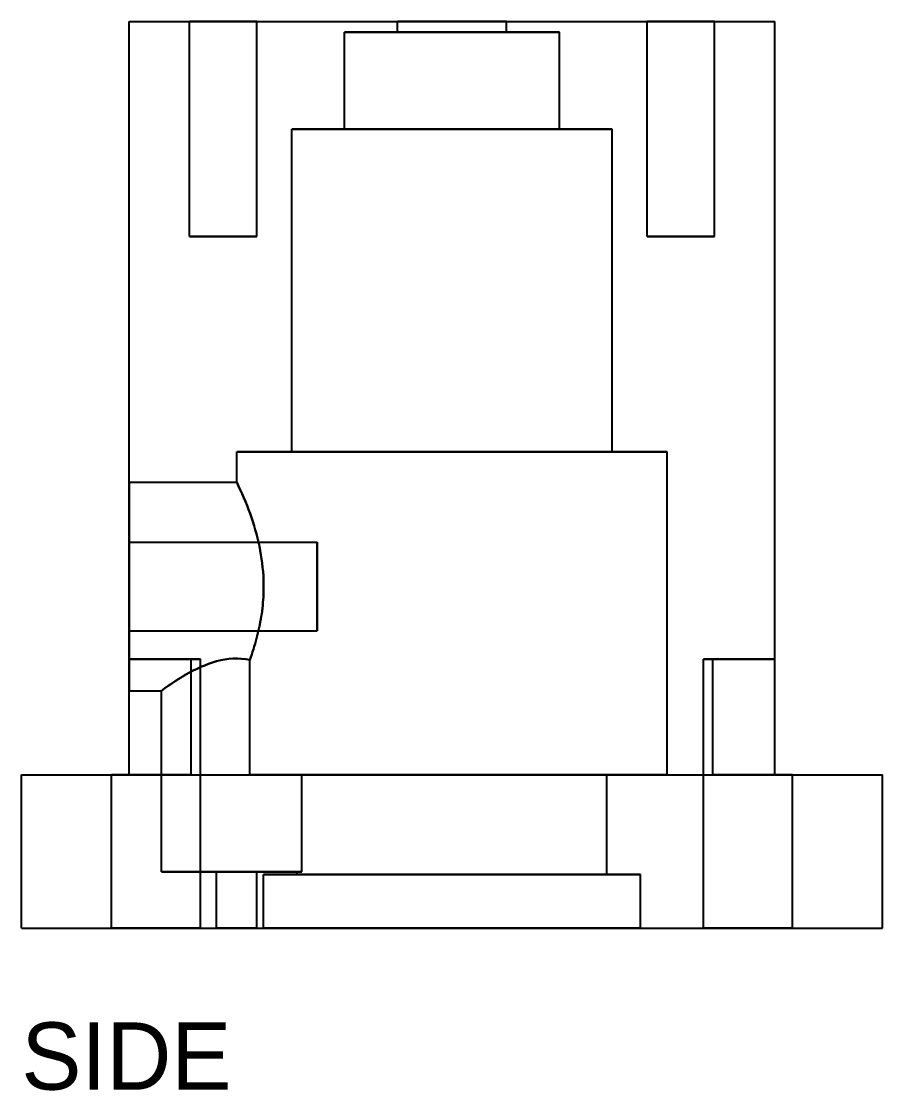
# Model space of a CAD drawing. Header units: millimetres. Extents: x 0 to 258, y -49 to 102.
# Drawn here: x 50.42 to 82.42, y -6.04 to 33.7 of the extents above; entities that cross this region are included whole.
import ezdxf

# ---------------------------------------------------------------- set-up
doc = ezdxf.new("R2010")
doc.units = ezdxf.units.MM
doc.layers.add('SIDE_HIDDEN', color=8, linetype='CONTINUOUS')
doc.layers.add('SIDE_VISIBLE', color=7, linetype='Continuous')

msp = doc.modelspace()

# ---------------------------------------------------------------- linework, layer by layer
at = {"layer": 'SIDE_HIDDEN'}
for points in [[(54.425, 10), (54.425, 33.7)], [(54.425, 33.7), (78.425, 33.7)], [(59.175, 33.7), (59.066, 33.7), (58.958, 33.7), (58.849, 33.7), (58.74, 33.7), (58.632, 33.7), (58.523, 33.7), (58.414, 33.7), (58.305, 33.7), (58.197, 33.7), (58.088, 33.7), (57.979, 33.7), (57.871, 33.7), (57.762, 33.7), (57.653, 33.7), (57.545, 33.7), (57.436, 33.7), (57.327, 33.7), (57.218, 33.7), (57.11, 33.7), (57.001, 33.7), (56.892, 33.7), (56.784, 33.7), (56.675, 33.7)], [(56.675, 33.7), (56.729, 33.7), (56.784, 33.7), (56.838, 33.7), (56.892, 33.7), (56.947, 33.7), (57.001, 33.7), (57.055, 33.7), (57.11, 33.7), (57.164, 33.7), (57.218, 33.7), (57.273, 33.7), (57.327, 33.7), (57.382, 33.7), (57.436, 33.7), (57.49, 33.7), (57.545, 33.7), (57.599, 33.7), (57.653, 33.7), (57.708, 33.7), (57.762, 33.7), (57.816, 33.7), (57.871, 33.7), (57.925, 33.7)], [(59.175, 33.7), (59.066, 33.7), (58.958, 33.7), (58.849, 33.7), (58.74, 33.7), (58.632, 33.7), (58.523, 33.7), (58.414, 33.7), (58.305, 33.7), (58.197, 33.7), (58.088, 33.7), (57.979, 33.7), (57.871, 33.7), (57.762, 33.7), (57.653, 33.7), (57.545, 33.7), (57.436, 33.7), (57.327, 33.7), (57.218, 33.7), (57.11, 33.7), (57.001, 33.7), (56.892, 33.7), (56.784, 33.7), (56.675, 33.7)], [(56.675, 33.7), (56.729, 33.7), (56.784, 33.7), (56.838, 33.7), (56.892, 33.7), (56.947, 33.7), (57.001, 33.7), (57.055, 33.7), (57.11, 33.7), (57.164, 33.7), (57.218, 33.7), (57.273, 33.7), (57.327, 33.7), (57.382, 33.7), (57.436, 33.7), (57.49, 33.7), (57.545, 33.7), (57.599, 33.7), (57.653, 33.7), (57.708, 33.7), (57.762, 33.7), (57.816, 33.7), (57.871, 33.7), (57.925, 33.7)], [(56.675, 25.7), (56.675, 33.7)], [(56.675, 25.7), (56.675, 33.7)], [(57.925, 33.7), (57.979, 33.7), (58.034, 33.7), (58.088, 33.7), (58.142, 33.7), (58.197, 33.7), (58.251, 33.7), (58.305, 33.7), (58.36, 33.7), (58.414, 33.7), (58.468, 33.7), (58.523, 33.7), (58.577, 33.7), (58.632, 33.7), (58.686, 33.7), (58.74, 33.7), (58.795, 33.7), (58.849, 33.7), (58.903, 33.7), (58.958, 33.7), (59.012, 33.7), (59.066, 33.7), (59.121, 33.7), (59.175, 33.7)], [(57.925, 33.7), (57.979, 33.7), (58.034, 33.7), (58.088, 33.7), (58.142, 33.7), (58.197, 33.7), (58.251, 33.7), (58.305, 33.7), (58.36, 33.7), (58.414, 33.7), (58.468, 33.7), (58.523, 33.7), (58.577, 33.7), (58.632, 33.7), (58.686, 33.7), (58.74, 33.7), (58.795, 33.7), (58.849, 33.7), (58.903, 33.7), (58.958, 33.7), (59.012, 33.7), (59.066, 33.7), (59.121, 33.7), (59.175, 33.7)], [(59.175, 25.7), (59.175, 33.7)], [(59.175, 25.7), (59.175, 33.7)], [(68.45, 33.7), (68.274, 33.7), (68.098, 33.7), (67.922, 33.7), (67.746, 33.7), (67.57, 33.7), (67.393, 33.7), (67.217, 33.7), (67.041, 33.7), (66.865, 33.7), (66.689, 33.7), (66.513, 33.7), (66.337, 33.7), (66.161, 33.7), (65.985, 33.7), (65.809, 33.7), (65.633, 33.7), (65.457, 33.7), (65.28, 33.7), (65.104, 33.7), (64.928, 33.7), (64.752, 33.7), (64.576, 33.7), (64.4, 33.7)], [(64.4, 33.7), (64.488, 33.7), (64.576, 33.7), (64.664, 33.7), (64.752, 33.7), (64.84, 33.7), (64.928, 33.7), (65.016, 33.7), (65.104, 33.7), (65.192, 33.7), (65.28, 33.7), (65.368, 33.7), (65.457, 33.7), (65.545, 33.7), (65.633, 33.7), (65.721, 33.7), (65.809, 33.7), (65.897, 33.7), (65.985, 33.7), (66.073, 33.7), (66.161, 33.7), (66.249, 33.7), (66.337, 33.7), (66.425, 33.7)], [(64.4, 33.3), (64.4, 33.7)], [(66.425, 33.7), (66.513, 33.7), (66.601, 33.7), (66.689, 33.7), (66.777, 33.7), (66.865, 33.7), (66.953, 33.7), (67.041, 33.7), (67.129, 33.7), (67.217, 33.7), (67.305, 33.7), (67.393, 33.7), (67.482, 33.7), (67.57, 33.7), (67.658, 33.7), (67.746, 33.7), (67.834, 33.7), (67.922, 33.7), (68.01, 33.7), (68.098, 33.7), (68.186, 33.7), (68.274, 33.7), (68.362, 33.7), (68.45, 33.7)], [(68.45, 33.3), (68.45, 33.7)], [(76.175, 33.7), (76.066, 33.7), (75.958, 33.7), (75.849, 33.7), (75.74, 33.7), (75.632, 33.7), (75.523, 33.7), (75.414, 33.7), (75.305, 33.7), (75.197, 33.7), (75.088, 33.7), (74.979, 33.7), (74.871, 33.7), (74.762, 33.7), (74.653, 33.7), (74.545, 33.7), (74.436, 33.7), (74.327, 33.7), (74.218, 33.7), (74.11, 33.7), (74.001, 33.7), (73.892, 33.7), (73.784, 33.7), (73.675, 33.7)], [(73.675, 33.7), (73.729, 33.7), (73.784, 33.7), (73.838, 33.7), (73.892, 33.7), (73.947, 33.7), (74.001, 33.7), (74.055, 33.7), (74.11, 33.7), (74.164, 33.7), (74.218, 33.7), (74.273, 33.7), (74.327, 33.7), (74.382, 33.7), (74.436, 33.7), (74.49, 33.7), (74.545, 33.7), (74.599, 33.7), (74.653, 33.7), (74.708, 33.7), (74.762, 33.7), (74.816, 33.7), (74.871, 33.7), (74.925, 33.7)], [(76.175, 33.7), (76.066, 33.7), (75.958, 33.7), (75.849, 33.7), (75.74, 33.7), (75.632, 33.7), (75.523, 33.7), (75.414, 33.7), (75.305, 33.7), (75.197, 33.7), (75.088, 33.7), (74.979, 33.7), (74.871, 33.7), (74.762, 33.7), (74.653, 33.7), (74.545, 33.7), (74.436, 33.7), (74.327, 33.7), (74.218, 33.7), (74.11, 33.7), (74.001, 33.7), (73.892, 33.7), (73.784, 33.7), (73.675, 33.7)], [(73.675, 33.7), (73.729, 33.7), (73.784, 33.7), (73.838, 33.7), (73.892, 33.7), (73.947, 33.7), (74.001, 33.7), (74.055, 33.7), (74.11, 33.7), (74.164, 33.7), (74.218, 33.7), (74.273, 33.7), (74.327, 33.7), (74.382, 33.7), (74.436, 33.7), (74.49, 33.7), (74.545, 33.7), (74.599, 33.7), (74.653, 33.7), (74.708, 33.7), (74.762, 33.7), (74.816, 33.7), (74.871, 33.7), (74.925, 33.7)], [(73.675, 25.7), (73.675, 33.7)], [(73.675, 25.7), (73.675, 33.7)], [(74.925, 33.7), (74.979, 33.7), (75.034, 33.7), (75.088, 33.7), (75.142, 33.7), (75.197, 33.7), (75.251, 33.7), (75.305, 33.7), (75.36, 33.7), (75.414, 33.7), (75.468, 33.7), (75.523, 33.7), (75.577, 33.7), (75.632, 33.7), (75.686, 33.7), (75.74, 33.7), (75.795, 33.7), (75.849, 33.7), (75.903, 33.7), (75.958, 33.7), (76.012, 33.7), (76.066, 33.7), (76.121, 33.7), (76.175, 33.7)], [(74.925, 33.7), (74.979, 33.7), (75.034, 33.7), (75.088, 33.7), (75.142, 33.7), (75.197, 33.7), (75.251, 33.7), (75.305, 33.7), (75.36, 33.7), (75.414, 33.7), (75.468, 33.7), (75.523, 33.7), (75.577, 33.7), (75.632, 33.7), (75.686, 33.7), (75.74, 33.7), (75.795, 33.7), (75.849, 33.7), (75.903, 33.7), (75.958, 33.7), (76.012, 33.7), (76.066, 33.7), (76.121, 33.7), (76.175, 33.7)], [(76.175, 25.7), (76.175, 33.7)], [(76.175, 25.7), (76.175, 33.7)], [(78.425, 10), (78.425, 33.7)], [(70.425, 33.3), (70.077, 33.3), (69.729, 33.3), (69.382, 33.3), (69.034, 33.3), (68.686, 33.3), (68.338, 33.3), (67.99, 33.3), (67.642, 33.3), (67.295, 33.3), (66.947, 33.3), (66.599, 33.3), (66.251, 33.3), (65.903, 33.3), (65.555, 33.3), (65.208, 33.3), (64.86, 33.3), (64.512, 33.3), (64.164, 33.3), (63.816, 33.3), (63.468, 33.3), (63.121, 33.3), (62.773, 33.3), (62.425, 33.3)], [(62.425, 33.3), (62.599, 33.3), (62.773, 33.3), (62.947, 33.3), (63.121, 33.3), (63.295, 33.3), (63.468, 33.3), (63.642, 33.3), (63.816, 33.3), (63.99, 33.3), (64.164, 33.3), (64.338, 33.3), (64.512, 33.3), (64.686, 33.3), (64.86, 33.3), (65.034, 33.3), (65.208, 33.3), (65.382, 33.3), (65.555, 33.3), (65.729, 33.3), (65.903, 33.3), (66.077, 33.3), (66.251, 33.3), (66.425, 33.3)], [(62.425, 29.7), (62.425, 33.3)], [(68.45, 33.3), (68.274, 33.3), (68.098, 33.3), (67.922, 33.3), (67.746, 33.3), (67.57, 33.3), (67.393, 33.3), (67.217, 33.3), (67.041, 33.3), (66.865, 33.3), (66.689, 33.3), (66.513, 33.3), (66.337, 33.3), (66.161, 33.3), (65.985, 33.3), (65.809, 33.3), (65.633, 33.3), (65.457, 33.3), (65.28, 33.3), (65.104, 33.3), (64.928, 33.3), (64.752, 33.3), (64.576, 33.3), (64.4, 33.3)], [(64.4, 33.3), (64.488, 33.3), (64.576, 33.3), (64.664, 33.3), (64.752, 33.3), (64.84, 33.3), (64.928, 33.3), (65.016, 33.3), (65.104, 33.3), (65.192, 33.3), (65.28, 33.3), (65.368, 33.3), (65.457, 33.3), (65.545, 33.3), (65.633, 33.3), (65.721, 33.3), (65.809, 33.3), (65.897, 33.3), (65.985, 33.3), (66.073, 33.3), (66.161, 33.3), (66.249, 33.3), (66.337, 33.3), (66.425, 33.3)], [(66.425, 33.3), (66.599, 33.3), (66.773, 33.3), (66.947, 33.3), (67.121, 33.3), (67.295, 33.3), (67.468, 33.3), (67.642, 33.3), (67.816, 33.3), (67.99, 33.3), (68.164, 33.3), (68.338, 33.3), (68.512, 33.3), (68.686, 33.3), (68.86, 33.3), (69.034, 33.3), (69.208, 33.3), (69.382, 33.3), (69.555, 33.3), (69.729, 33.3), (69.903, 33.3), (70.077, 33.3), (70.251, 33.3), (70.425, 33.3)], [(66.425, 33.3), (66.513, 33.3), (66.601, 33.3), (66.689, 33.3), (66.777, 33.3), (66.865, 33.3), (66.953, 33.3), (67.041, 33.3), (67.129, 33.3), (67.217, 33.3), (67.305, 33.3), (67.393, 33.3), (67.482, 33.3), (67.57, 33.3), (67.658, 33.3), (67.746, 33.3), (67.834, 33.3), (67.922, 33.3), (68.01, 33.3), (68.098, 33.3), (68.186, 33.3), (68.274, 33.3), (68.362, 33.3), (68.45, 33.3)], [(70.425, 29.7), (70.425, 33.3)], [(72.375, 29.7), (71.858, 29.7), (71.34, 29.7), (70.823, 29.7), (70.305, 29.7), (69.788, 29.7), (69.271, 29.7), (68.753, 29.7), (68.236, 29.7), (67.718, 29.7), (67.201, 29.7), (66.684, 29.7), (66.166, 29.7), (65.649, 29.7), (65.132, 29.7), (64.614, 29.7), (64.097, 29.7), (63.579, 29.7), (63.062, 29.7), (62.545, 29.7), (62.027, 29.7), (61.51, 29.7), (60.992, 29.7), (60.475, 29.7)], [(60.475, 29.7), (60.734, 29.7), (60.992, 29.7), (61.251, 29.7), (61.51, 29.7), (61.768, 29.7), (62.027, 29.7), (62.286, 29.7), (62.545, 29.7), (62.803, 29.7), (63.062, 29.7), (63.321, 29.7), (63.579, 29.7), (63.838, 29.7), (64.097, 29.7), (64.355, 29.7), (64.614, 29.7), (64.873, 29.7), (65.132, 29.7), (65.39, 29.7), (65.649, 29.7), (65.908, 29.7), (66.166, 29.7), (66.425, 29.7)], [(60.475, 17.7), (60.475, 29.7)], [(70.425, 29.7), (70.077, 29.7), (69.729, 29.7), (69.382, 29.7), (69.034, 29.7), (68.686, 29.7), (68.338, 29.7), (67.99, 29.7), (67.642, 29.7), (67.295, 29.7), (66.947, 29.7), (66.599, 29.7), (66.251, 29.7), (65.903, 29.7), (65.555, 29.7), (65.208, 29.7), (64.86, 29.7), (64.512, 29.7), (64.164, 29.7), (63.816, 29.7), (63.468, 29.7), (63.121, 29.7), (62.773, 29.7), (62.425, 29.7)], [(62.425, 29.7), (62.599, 29.7), (62.773, 29.7), (62.947, 29.7), (63.121, 29.7), (63.295, 29.7), (63.468, 29.7), (63.642, 29.7), (63.816, 29.7), (63.99, 29.7), (64.164, 29.7), (64.338, 29.7), (64.512, 29.7), (64.686, 29.7), (64.86, 29.7), (65.034, 29.7), (65.208, 29.7), (65.382, 29.7), (65.555, 29.7), (65.729, 29.7), (65.903, 29.7), (66.077, 29.7), (66.251, 29.7), (66.425, 29.7)], [(66.425, 29.7), (66.684, 29.7), (66.942, 29.7), (67.201, 29.7), (67.46, 29.7), (67.718, 29.7), (67.977, 29.7), (68.236, 29.7), (68.495, 29.7), (68.753, 29.7), (69.012, 29.7), (69.271, 29.7), (69.529, 29.7), (69.788, 29.7), (70.047, 29.7), (70.305, 29.7), (70.564, 29.7), (70.823, 29.7), (71.082, 29.7), (71.34, 29.7), (71.599, 29.7), (71.858, 29.7), (72.116, 29.7), (72.375, 29.7)], [(66.425, 29.7), (66.599, 29.7), (66.773, 29.7), (66.947, 29.7), (67.121, 29.7), (67.295, 29.7), (67.468, 29.7), (67.642, 29.7), (67.816, 29.7), (67.99, 29.7), (68.164, 29.7), (68.338, 29.7), (68.512, 29.7), (68.686, 29.7), (68.86, 29.7), (69.034, 29.7), (69.208, 29.7), (69.382, 29.7), (69.555, 29.7), (69.729, 29.7), (69.903, 29.7), (70.077, 29.7), (70.251, 29.7), (70.425, 29.7)], [(72.375, 17.7), (72.375, 29.7)], [(59.175, 25.7), (59.066, 25.7), (58.958, 25.7), (58.849, 25.7), (58.74, 25.7), (58.632, 25.7), (58.523, 25.7), (58.414, 25.7), (58.305, 25.7), (58.197, 25.7), (58.088, 25.7), (57.979, 25.7), (57.871, 25.7), (57.762, 25.7), (57.653, 25.7), (57.545, 25.7), (57.436, 25.7), (57.327, 25.7), (57.218, 25.7), (57.11, 25.7), (57.001, 25.7), (56.892, 25.7), (56.784, 25.7), (56.675, 25.7)], [(56.675, 25.7), (56.729, 25.7), (56.784, 25.7), (56.838, 25.7), (56.892, 25.7), (56.947, 25.7), (57.001, 25.7), (57.055, 25.7), (57.11, 25.7), (57.164, 25.7), (57.218, 25.7), (57.273, 25.7), (57.327, 25.7), (57.382, 25.7), (57.436, 25.7), (57.49, 25.7), (57.545, 25.7), (57.599, 25.7), (57.653, 25.7), (57.708, 25.7), (57.762, 25.7), (57.816, 25.7), (57.871, 25.7), (57.925, 25.7)], [(59.175, 25.7), (59.066, 25.7), (58.958, 25.7), (58.849, 25.7), (58.74, 25.7), (58.632, 25.7), (58.523, 25.7), (58.414, 25.7), (58.305, 25.7), (58.197, 25.7), (58.088, 25.7), (57.979, 25.7), (57.871, 25.7), (57.762, 25.7), (57.653, 25.7), (57.545, 25.7), (57.436, 25.7), (57.327, 25.7), (57.218, 25.7), (57.11, 25.7), (57.001, 25.7), (56.892, 25.7), (56.784, 25.7), (56.675, 25.7)], [(56.675, 25.7), (56.729, 25.7), (56.784, 25.7), (56.838, 25.7), (56.892, 25.7), (56.947, 25.7), (57.001, 25.7), (57.055, 25.7), (57.11, 25.7), (57.164, 25.7), (57.218, 25.7), (57.273, 25.7), (57.327, 25.7), (57.382, 25.7), (57.436, 25.7), (57.49, 25.7), (57.545, 25.7), (57.599, 25.7), (57.653, 25.7), (57.708, 25.7), (57.762, 25.7), (57.816, 25.7), (57.871, 25.7), (57.925, 25.7)], [(57.925, 25.7), (57.979, 25.7), (58.034, 25.7), (58.088, 25.7), (58.142, 25.7), (58.197, 25.7), (58.251, 25.7), (58.305, 25.7), (58.36, 25.7), (58.414, 25.7), (58.468, 25.7), (58.523, 25.7), (58.577, 25.7), (58.632, 25.7), (58.686, 25.7), (58.74, 25.7), (58.795, 25.7), (58.849, 25.7), (58.903, 25.7), (58.958, 25.7), (59.012, 25.7), (59.066, 25.7), (59.121, 25.7), (59.175, 25.7)], [(57.925, 25.7), (57.979, 25.7), (58.034, 25.7), (58.088, 25.7), (58.142, 25.7), (58.197, 25.7), (58.251, 25.7), (58.305, 25.7), (58.36, 25.7), (58.414, 25.7), (58.468, 25.7), (58.523, 25.7), (58.577, 25.7), (58.632, 25.7), (58.686, 25.7), (58.74, 25.7), (58.795, 25.7), (58.849, 25.7), (58.903, 25.7), (58.958, 25.7), (59.012, 25.7), (59.066, 25.7), (59.121, 25.7), (59.175, 25.7)], [(76.175, 25.7), (76.066, 25.7), (75.958, 25.7), (75.849, 25.7), (75.74, 25.7), (75.632, 25.7), (75.523, 25.7), (75.414, 25.7), (75.305, 25.7), (75.197, 25.7), (75.088, 25.7), (74.979, 25.7), (74.871, 25.7), (74.762, 25.7), (74.653, 25.7), (74.545, 25.7), (74.436, 25.7), (74.327, 25.7), (74.218, 25.7), (74.11, 25.7), (74.001, 25.7), (73.892, 25.7), (73.784, 25.7), (73.675, 25.7)], [(73.675, 25.7), (73.729, 25.7), (73.784, 25.7), (73.838, 25.7), (73.892, 25.7), (73.947, 25.7), (74.001, 25.7), (74.055, 25.7), (74.11, 25.7), (74.164, 25.7), (74.218, 25.7), (74.273, 25.7), (74.327, 25.7), (74.382, 25.7), (74.436, 25.7), (74.49, 25.7), (74.545, 25.7), (74.599, 25.7), (74.653, 25.7), (74.708, 25.7), (74.762, 25.7), (74.816, 25.7), (74.871, 25.7), (74.925, 25.7)], [(76.175, 25.7), (76.066, 25.7), (75.958, 25.7), (75.849, 25.7), (75.74, 25.7), (75.632, 25.7), (75.523, 25.7), (75.414, 25.7), (75.305, 25.7), (75.197, 25.7), (75.088, 25.7), (74.979, 25.7), (74.871, 25.7), (74.762, 25.7), (74.653, 25.7), (74.545, 25.7), (74.436, 25.7), (74.327, 25.7), (74.218, 25.7), (74.11, 25.7), (74.001, 25.7), (73.892, 25.7), (73.784, 25.7), (73.675, 25.7)], [(73.675, 25.7), (73.729, 25.7), (73.784, 25.7), (73.838, 25.7), (73.892, 25.7), (73.947, 25.7), (74.001, 25.7), (74.055, 25.7), (74.11, 25.7), (74.164, 25.7), (74.218, 25.7), (74.273, 25.7), (74.327, 25.7), (74.382, 25.7), (74.436, 25.7), (74.49, 25.7), (74.545, 25.7), (74.599, 25.7), (74.653, 25.7), (74.708, 25.7), (74.762, 25.7), (74.816, 25.7), (74.871, 25.7), (74.925, 25.7)], [(74.925, 25.7), (74.979, 25.7), (75.034, 25.7), (75.088, 25.7), (75.142, 25.7), (75.197, 25.7), (75.251, 25.7), (75.305, 25.7), (75.36, 25.7), (75.414, 25.7), (75.468, 25.7), (75.523, 25.7), (75.577, 25.7), (75.632, 25.7), (75.686, 25.7), (75.74, 25.7), (75.795, 25.7), (75.849, 25.7), (75.903, 25.7), (75.958, 25.7), (76.012, 25.7), (76.066, 25.7), (76.121, 25.7), (76.175, 25.7)], [(74.925, 25.7), (74.979, 25.7), (75.034, 25.7), (75.088, 25.7), (75.142, 25.7), (75.197, 25.7), (75.251, 25.7), (75.305, 25.7), (75.36, 25.7), (75.414, 25.7), (75.468, 25.7), (75.523, 25.7), (75.577, 25.7), (75.632, 25.7), (75.686, 25.7), (75.74, 25.7), (75.795, 25.7), (75.849, 25.7), (75.903, 25.7), (75.958, 25.7), (76.012, 25.7), (76.066, 25.7), (76.121, 25.7), (76.175, 25.7)], [(74.425, 17.7), (73.729, 17.7), (73.034, 17.7), (72.338, 17.7), (71.642, 17.7), (70.947, 17.7), (70.251, 17.7), (69.555, 17.7), (68.86, 17.7), (68.164, 17.7), (67.468, 17.7), (66.773, 17.7), (66.077, 17.7), (65.382, 17.7), (64.686, 17.7), (63.99, 17.7), (63.295, 17.7), (62.599, 17.7), (61.903, 17.7), (61.208, 17.7), (60.512, 17.7), (59.816, 17.7), (59.121, 17.7), (58.425, 17.7)], [(58.425, 17.7), (58.773, 17.7), (59.121, 17.7), (59.468, 17.7), (59.816, 17.7), (60.164, 17.7), (60.512, 17.7), (60.86, 17.7), (61.208, 17.7), (61.555, 17.7), (61.903, 17.7), (62.251, 17.7), (62.599, 17.7), (62.947, 17.7), (63.295, 17.7), (63.642, 17.7), (63.99, 17.7), (64.338, 17.7), (64.686, 17.7), (65.034, 17.7), (65.382, 17.7), (65.729, 17.7), (66.077, 17.7), (66.425, 17.7)], [(58.425, 16.575), (58.425, 17.7)], [(72.375, 17.7), (71.858, 17.7), (71.34, 17.7), (70.823, 17.7), (70.305, 17.7), (69.788, 17.7), (69.271, 17.7), (68.753, 17.7), (68.236, 17.7), (67.718, 17.7), (67.201, 17.7), (66.684, 17.7), (66.166, 17.7), (65.649, 17.7), (65.132, 17.7), (64.614, 17.7), (64.097, 17.7), (63.579, 17.7), (63.062, 17.7), (62.545, 17.7), (62.027, 17.7), (61.51, 17.7), (60.992, 17.7), (60.475, 17.7)], [(60.475, 17.7), (60.734, 17.7), (60.992, 17.7), (61.251, 17.7), (61.51, 17.7), (61.768, 17.7), (62.027, 17.7), (62.286, 17.7), (62.545, 17.7), (62.803, 17.7), (63.062, 17.7), (63.321, 17.7), (63.579, 17.7), (63.838, 17.7), (64.097, 17.7), (64.355, 17.7), (64.614, 17.7), (64.873, 17.7), (65.132, 17.7), (65.39, 17.7), (65.649, 17.7), (65.908, 17.7), (66.166, 17.7), (66.425, 17.7)], [(66.425, 17.7), (66.773, 17.7), (67.121, 17.7), (67.468, 17.7), (67.816, 17.7), (68.164, 17.7), (68.512, 17.7), (68.86, 17.7), (69.208, 17.7), (69.555, 17.7), (69.903, 17.7), (70.251, 17.7), (70.599, 17.7), (70.947, 17.7), (71.295, 17.7), (71.642, 17.7), (71.99, 17.7), (72.338, 17.7), (72.686, 17.7), (73.034, 17.7), (73.382, 17.7), (73.729, 17.7), (74.077, 17.7), (74.425, 17.7)], [(66.425, 17.7), (66.684, 17.7), (66.942, 17.7), (67.201, 17.7), (67.46, 17.7), (67.718, 17.7), (67.977, 17.7), (68.236, 17.7), (68.495, 17.7), (68.753, 17.7), (69.012, 17.7), (69.271, 17.7), (69.529, 17.7), (69.788, 17.7), (70.047, 17.7), (70.305, 17.7), (70.564, 17.7), (70.823, 17.7), (71.082, 17.7), (71.34, 17.7), (71.599, 17.7), (71.858, 17.7), (72.116, 17.7), (72.375, 17.7)], [(74.425, 5.7), (74.425, 17.7)], [(54.425, 16.575), (54.425, 16.238), (54.425, 15.901), (54.425, 15.564), (54.425, 15.227), (54.425, 14.89), (54.425, 14.553), (54.425, 14.216), (54.425, 13.879), (54.425, 13.542), (54.425, 13.205), (54.425, 12.868), (54.425, 12.532), (54.425, 12.195), (54.425, 11.858), (54.425, 11.521), (54.425, 11.184), (54.425, 10.847), (54.425, 10.51), (54.425, 10.173), (54.425, 9.836), (54.425, 9.499), (54.425, 9.162), (54.425, 8.825)], [(54.425, 8.825), (54.425, 9.162), (54.425, 9.499), (54.425, 9.836), (54.425, 10.173), (54.425, 10.51), (54.425, 10.847), (54.425, 11.184), (54.425, 11.521), (54.425, 11.858), (54.425, 12.195), (54.425, 12.532), (54.425, 12.868), (54.425, 13.205), (54.425, 13.542), (54.425, 13.879), (54.425, 14.216), (54.425, 14.553), (54.425, 14.89), (54.425, 15.227), (54.425, 15.564), (54.425, 15.901), (54.425, 16.238), (54.425, 16.575)], [(54.425, 16.575), (58.425, 16.575)], [(58.425, 16.575), (58.493, 16.432), (58.56, 16.288), (58.625, 16.144), (58.688, 15.999), (58.749, 15.853), (58.808, 15.706), (58.865, 15.558), (58.92, 15.409), (58.973, 15.26), (59.023, 15.11), (59.071, 14.959), (59.116, 14.807), (59.158, 14.654), (59.198, 14.501), (59.235, 14.347), (59.269, 14.192), (59.3, 14.037), (59.327, 13.881), (59.352, 13.725), (59.373, 13.568), (59.39, 13.41), (59.404, 13.253), (59.415, 13.095)], [(59.415, 13.095), (59.404, 13.253), (59.39, 13.41), (59.373, 13.568), (59.352, 13.725), (59.327, 13.881), (59.3, 14.037), (59.269, 14.192), (59.235, 14.347), (59.198, 14.501), (59.158, 14.654), (59.116, 14.807), (59.071, 14.959), (59.023, 15.11), (58.973, 15.26), (58.92, 15.409), (58.865, 15.558), (58.808, 15.706), (58.749, 15.853), (58.688, 15.999), (58.625, 16.144), (58.56, 16.288), (58.493, 16.432), (58.425, 16.575)], [(54.425, 14.35), (54.425, 14.207), (54.425, 14.063), (54.425, 13.92), (54.425, 13.776), (54.425, 13.633), (54.425, 13.489), (54.425, 13.346), (54.425, 13.202), (54.425, 13.059), (54.425, 12.915), (54.425, 12.772), (54.425, 12.628), (54.425, 12.485), (54.425, 12.341), (54.425, 12.198), (54.425, 12.054), (54.425, 11.911), (54.425, 11.767), (54.425, 11.624), (54.425, 11.48), (54.425, 11.337), (54.425, 11.193), (54.425, 11.05)], [(54.425, 11.05), (54.425, 11.193), (54.425, 11.337), (54.425, 11.48), (54.425, 11.624), (54.425, 11.767), (54.425, 11.911), (54.425, 12.054), (54.425, 12.198), (54.425, 12.341), (54.425, 12.485), (54.425, 12.628), (54.425, 12.772), (54.425, 12.915), (54.425, 13.059), (54.425, 13.202), (54.425, 13.346), (54.425, 13.489), (54.425, 13.633), (54.425, 13.776), (54.425, 13.92), (54.425, 14.063), (54.425, 14.207), (54.425, 14.35)], [(54.425, 14.35), (54.425, 14.207), (54.425, 14.063), (54.425, 13.92), (54.425, 13.776), (54.425, 13.633), (54.425, 13.489), (54.425, 13.346), (54.425, 13.202), (54.425, 13.059), (54.425, 12.915), (54.425, 12.772), (54.425, 12.628), (54.425, 12.485), (54.425, 12.341), (54.425, 12.198), (54.425, 12.054), (54.425, 11.911), (54.425, 11.767), (54.425, 11.624), (54.425, 11.48), (54.425, 11.337), (54.425, 11.193), (54.425, 11.05)], [(54.425, 11.05), (54.425, 11.193), (54.425, 11.337), (54.425, 11.48), (54.425, 11.624), (54.425, 11.767), (54.425, 11.911), (54.425, 12.054), (54.425, 12.198), (54.425, 12.341), (54.425, 12.485), (54.425, 12.628), (54.425, 12.772), (54.425, 12.915), (54.425, 13.059), (54.425, 13.202), (54.425, 13.346), (54.425, 13.489), (54.425, 13.633), (54.425, 13.776), (54.425, 13.92), (54.425, 14.063), (54.425, 14.207), (54.425, 14.35)], [(54.425, 14.35), (61.415, 14.35)], [(54.425, 14.35), (61.415, 14.35)], [(61.415, 14.35), (61.415, 14.207), (61.415, 14.063), (61.415, 13.92), (61.415, 13.776), (61.415, 13.633), (61.415, 13.489), (61.415, 13.346), (61.415, 13.202), (61.415, 13.059), (61.415, 12.915), (61.415, 12.772), (61.415, 12.628), (61.415, 12.485), (61.415, 12.341), (61.415, 12.198), (61.415, 12.054), (61.415, 11.911), (61.415, 11.767), (61.415, 11.624), (61.415, 11.48), (61.415, 11.337), (61.415, 11.193), (61.415, 11.05)], [(61.415, 11.05), (61.415, 11.193), (61.415, 11.337), (61.415, 11.48), (61.415, 11.624), (61.415, 11.767), (61.415, 11.911), (61.415, 12.054), (61.415, 12.198), (61.415, 12.341), (61.415, 12.485), (61.415, 12.628), (61.415, 12.772), (61.415, 12.915), (61.415, 13.059), (61.415, 13.202), (61.415, 13.346), (61.415, 13.489), (61.415, 13.633), (61.415, 13.776), (61.415, 13.92), (61.415, 14.063), (61.415, 14.207), (61.415, 14.35)], [(61.415, 14.35), (61.415, 14.207), (61.415, 14.063), (61.415, 13.92), (61.415, 13.776), (61.415, 13.633), (61.415, 13.489), (61.415, 13.346), (61.415, 13.202), (61.415, 13.059), (61.415, 12.915), (61.415, 12.772), (61.415, 12.628), (61.415, 12.485), (61.415, 12.341), (61.415, 12.198), (61.415, 12.054), (61.415, 11.911), (61.415, 11.767), (61.415, 11.624), (61.415, 11.48), (61.415, 11.337), (61.415, 11.193), (61.415, 11.05)], [(61.415, 11.05), (61.415, 11.193), (61.415, 11.337), (61.415, 11.48), (61.415, 11.624), (61.415, 11.767), (61.415, 11.911), (61.415, 12.054), (61.415, 12.198), (61.415, 12.341), (61.415, 12.485), (61.415, 12.628), (61.415, 12.772), (61.415, 12.915), (61.415, 13.059), (61.415, 13.202), (61.415, 13.346), (61.415, 13.489), (61.415, 13.633), (61.415, 13.776), (61.415, 13.92), (61.415, 14.063), (61.415, 14.207), (61.415, 14.35)], [(59.415, 13.095), (59.415, 13.06), (59.415, 13.026), (59.415, 12.992), (59.415, 12.957), (59.415, 12.923), (59.415, 12.889), (59.415, 12.854), (59.415, 12.82), (59.415, 12.786), (59.415, 12.751), (59.415, 12.717), (59.415, 12.683), (59.415, 12.649), (59.415, 12.614), (59.415, 12.58), (59.415, 12.546), (59.415, 12.511), (59.415, 12.477), (59.415, 12.443), (59.415, 12.408), (59.415, 12.374), (59.415, 12.34), (59.415, 12.305)], [(59.415, 12.305), (59.415, 12.34), (59.415, 12.374), (59.415, 12.408), (59.415, 12.443), (59.415, 12.477), (59.415, 12.511), (59.415, 12.546), (59.415, 12.58), (59.415, 12.614), (59.415, 12.649), (59.415, 12.683), (59.415, 12.717), (59.415, 12.751), (59.415, 12.786), (59.415, 12.82), (59.415, 12.854), (59.415, 12.889), (59.415, 12.923), (59.415, 12.957), (59.415, 12.992), (59.415, 13.026), (59.415, 13.06), (59.415, 13.095)], [(59.415, 12.305), (59.415, 13.095)], [(59.415, 12.305), (59.415, 13.095)], [(58.915, 9.977), (58.95, 10.075), (58.984, 10.173), (59.017, 10.271), (59.049, 10.37), (59.079, 10.47), (59.109, 10.569), (59.137, 10.669), (59.165, 10.77), (59.191, 10.87), (59.216, 10.971), (59.239, 11.072), (59.262, 11.174), (59.283, 11.275), (59.302, 11.378), (59.321, 11.48), (59.337, 11.582), (59.353, 11.685), (59.367, 11.788), (59.38, 11.891), (59.391, 11.995), (59.4, 12.098), (59.408, 12.202), (59.415, 12.305)], [(59.415, 12.305), (59.408, 12.202), (59.4, 12.098), (59.391, 11.995), (59.38, 11.891), (59.367, 11.788), (59.353, 11.685), (59.337, 11.582), (59.321, 11.48), (59.302, 11.378), (59.283, 11.275), (59.262, 11.174), (59.239, 11.072), (59.216, 10.971), (59.191, 10.87), (59.165, 10.77), (59.137, 10.669), (59.109, 10.569), (59.079, 10.47), (59.049, 10.37), (59.017, 10.271), (58.984, 10.173), (58.95, 10.075), (58.915, 9.977)], [(54.425, 11.05), (61.415, 11.05)], [(54.425, 11.05), (61.415, 11.05)], [(56.737, 10), (54.425, 10)], [(54.425, 5.7), (54.425, 10)], [(54.425, 10), (54.468, 10), (54.512, 10), (54.555, 10), (54.599, 10), (54.642, 10), (54.686, 10), (54.729, 10), (54.773, 10), (54.816, 10), (54.86, 10), (54.903, 10), (54.947, 10), (54.99, 10), (55.034, 10), (55.077, 10), (55.121, 10), (55.164, 10), (55.208, 10), (55.251, 10), (55.295, 10), (55.338, 10), (55.382, 10), (55.425, 10)], [(55.425, 10), (55.497, 10), (55.568, 10), (55.64, 10), (55.712, 10), (55.784, 10), (55.855, 10), (55.927, 10), (55.999, 10), (56.071, 10), (56.142, 10), (56.214, 10), (56.286, 10), (56.358, 10), (56.429, 10), (56.501, 10), (56.573, 10), (56.645, 10), (56.716, 10), (56.788, 10), (56.86, 10), (56.932, 10), (57.003, 10), (57.075, 10)], [(58.915, 9.977), (58.761, 10), (58.606, 10.015), (58.45, 10.021), (58.294, 10.018), (58.138, 10.006), (57.984, 9.985), (57.831, 9.956), (57.679, 9.919), (57.529, 9.875), (57.382, 9.825), (57.236, 9.769), (57.093, 9.708), (56.951, 9.643), (56.812, 9.573), (56.674, 9.5), (56.538, 9.423), (56.403, 9.344), (56.271, 9.262), (56.139, 9.178), (56.009, 9.093), (55.88, 9.005), (55.752, 8.916), (55.625, 8.825)], [(55.625, 8.825), (55.752, 8.916), (55.88, 9.005), (56.009, 9.093), (56.139, 9.178), (56.271, 9.262), (56.403, 9.344), (56.538, 9.423), (56.674, 9.5), (56.812, 9.573), (56.951, 9.643), (57.093, 9.708), (57.236, 9.769), (57.382, 9.825), (57.529, 9.875), (57.679, 9.919), (57.831, 9.956), (57.984, 9.985), (58.138, 10.006), (58.294, 10.018), (58.45, 10.021), (58.606, 10.015), (58.761, 10), (58.915, 9.977)], [(56.737, 5.7), (56.737, 10)], [(56.737, 10), (56.752, 10), (56.767, 10), (56.781, 10), (56.796, 10), (56.811, 10), (56.825, 10), (56.84, 10), (56.855, 10), (56.87, 10), (56.884, 10), (56.899, 10), (56.914, 10), (56.928, 10), (56.943, 10), (56.958, 10), (56.972, 10), (56.987, 10), (57.002, 10), (57.016, 10), (57.031, 10), (57.046, 10), (57.06, 10), (57.075, 10)], [(57.075, 10), (57.06, 10), (57.046, 10), (57.031, 10), (57.016, 10), (57.002, 10), (56.987, 10), (56.972, 10), (56.958, 10), (56.943, 10), (56.928, 10), (56.914, 10), (56.899, 10), (56.884, 10), (56.87, 10), (56.855, 10), (56.84, 10), (56.825, 10), (56.811, 10), (56.796, 10), (56.781, 10), (56.767, 10), (56.752, 10), (56.737, 10)], [(57.075, 10), (57.06, 10), (57.046, 10), (57.031, 10), (57.016, 10), (57.002, 10), (56.987, 10), (56.972, 10), (56.958, 10), (56.943, 10), (56.928, 10), (56.914, 10), (56.899, 10), (56.884, 10), (56.87, 10), (56.855, 10), (56.84, 10), (56.825, 10), (56.811, 10), (56.796, 10), (56.781, 10), (56.767, 10), (56.752, 10), (56.737, 10)], [(57.075, 0), (57.075, 10)], [(57.075, 0), (57.075, 10)], [(58.915, 5.7), (58.915, 9.977)], [(58.915, 5.7), (58.915, 9.977)], [(76.113, 10), (76.098, 10), (76.083, 10), (76.069, 10), (76.054, 10), (76.039, 10), (76.025, 10), (76.01, 10), (75.995, 10), (75.98, 10), (75.966, 10), (75.951, 10), (75.936, 10), (75.922, 10), (75.907, 10), (75.892, 10), (75.878, 10), (75.863, 10), (75.848, 10), (75.834, 10), (75.819, 10), (75.804, 10), (75.79, 10), (75.775, 10)], [(75.775, 10), (75.79, 10), (75.804, 10), (75.819, 10), (75.834, 10), (75.848, 10), (75.863, 10), (75.878, 10), (75.892, 10), (75.907, 10), (75.922, 10), (75.936, 10), (75.951, 10), (75.966, 10), (75.98, 10), (75.995, 10), (76.01, 10), (76.025, 10), (76.039, 10), (76.054, 10), (76.069, 10), (76.083, 10), (76.098, 10), (76.113, 10)], [(76.113, 10), (76.098, 10), (76.083, 10), (76.069, 10), (76.054, 10), (76.039, 10), (76.025, 10), (76.01, 10), (75.995, 10), (75.98, 10), (75.966, 10), (75.951, 10), (75.936, 10), (75.922, 10), (75.907, 10), (75.892, 10), (75.878, 10), (75.863, 10), (75.848, 10), (75.834, 10), (75.819, 10), (75.804, 10), (75.79, 10), (75.775, 10)], [(75.775, 10), (75.847, 10), (75.918, 10), (75.99, 10), (76.062, 10), (76.134, 10), (76.205, 10), (76.277, 10), (76.349, 10), (76.421, 10), (76.492, 10), (76.564, 10), (76.636, 10), (76.708, 10), (76.779, 10), (76.851, 10), (76.923, 10), (76.995, 10), (77.066, 10), (77.138, 10), (77.21, 10), (77.282, 10), (77.353, 10), (77.425, 10)], [(75.775, 0), (75.775, 10)], [(75.775, 0), (75.775, 10)], [(78.425, 10), (76.113, 10)], [(76.113, 5.7), (76.113, 10)], [(77.425, 10), (77.468, 10), (77.512, 10), (77.555, 10), (77.599, 10), (77.642, 10), (77.686, 10), (77.729, 10), (77.773, 10), (77.816, 10), (77.86, 10), (77.903, 10), (77.947, 10), (77.99, 10), (78.034, 10), (78.077, 10), (78.121, 10), (78.164, 10), (78.208, 10), (78.251, 10), (78.295, 10), (78.338, 10), (78.382, 10), (78.425, 10)], [(78.425, 5.7), (78.425, 10)], [(54.425, 8.825), (55.625, 8.825)], [(55.625, 2.1), (55.625, 8.825)], [(50.425, 0), (50.425, 5.7)], [(50.425, 5.7), (82.425, 5.7)], [(54.425, 5.7), (54.397, 5.7), (54.368, 5.7), (54.34, 5.7), (54.312, 5.7), (54.284, 5.7), (54.255, 5.7), (54.227, 5.7), (54.199, 5.7), (54.171, 5.7), (54.142, 5.7), (54.114, 5.7), (54.086, 5.7), (54.058, 5.7), (54.029, 5.7), (54.001, 5.7), (53.973, 5.7), (53.945, 5.7), (53.916, 5.7), (53.888, 5.7), (53.86, 5.7), (53.832, 5.7), (53.803, 5.7), (53.775, 5.7)], [(53.775, 5.7), (53.847, 5.7), (53.918, 5.7), (53.99, 5.7), (54.062, 5.7), (54.134, 5.7), (54.205, 5.7), (54.277, 5.7), (54.349, 5.7), (54.421, 5.7), (54.492, 5.7), (54.564, 5.7), (54.636, 5.7), (54.708, 5.7), (54.779, 5.7), (54.851, 5.7), (54.923, 5.7), (54.995, 5.7), (55.066, 5.7), (55.138, 5.7), (55.21, 5.7), (55.282, 5.7), (55.353, 5.7), (55.425, 5.7)], [(56.737, 5.7), (56.609, 5.7), (56.48, 5.7), (56.351, 5.7), (56.222, 5.7), (56.093, 5.7), (55.965, 5.7), (55.836, 5.7), (55.707, 5.7), (55.578, 5.7), (55.449, 5.7), (55.321, 5.7), (55.192, 5.7), (55.063, 5.7), (54.934, 5.7), (54.805, 5.7), (54.677, 5.7), (54.548, 5.7), (54.419, 5.7), (54.29, 5.7), (54.161, 5.7), (54.033, 5.7), (53.904, 5.7), (53.775, 5.7)], [(53.775, 5.7), (53.803, 5.7), (53.832, 5.7), (53.86, 5.7), (53.888, 5.7), (53.916, 5.7), (53.945, 5.7), (53.973, 5.7), (54.001, 5.7), (54.029, 5.7), (54.058, 5.7), (54.086, 5.7), (54.114, 5.7), (54.142, 5.7), (54.171, 5.7), (54.199, 5.7), (54.227, 5.7), (54.255, 5.7), (54.284, 5.7), (54.312, 5.7), (54.34, 5.7), (54.368, 5.7), (54.397, 5.7), (54.425, 5.7)], [(53.775, 0), (53.775, 5.7)], [(53.775, 0), (53.775, 5.7)], [(55.425, 5.7), (55.482, 5.7), (55.539, 5.7), (55.596, 5.7), (55.653, 5.7), (55.71, 5.7), (55.767, 5.7), (55.824, 5.7), (55.882, 5.7), (55.939, 5.7), (55.996, 5.7), (56.053, 5.7), (56.11, 5.7), (56.167, 5.7), (56.224, 5.7), (56.281, 5.7), (56.338, 5.7), (56.395, 5.7), (56.452, 5.7), (56.509, 5.7), (56.566, 5.7), (56.623, 5.7), (56.68, 5.7), (56.737, 5.7)], [(56.737, 5.7), (76.113, 5.7)], [(56.737, 5.7), (76.113, 5.7)], [(60.849, 5.7), (60.765, 5.7), (60.68, 5.7), (60.596, 5.7), (60.512, 5.7), (60.428, 5.7), (60.344, 5.7), (60.26, 5.7), (60.176, 5.7), (60.092, 5.7), (60.008, 5.7), (59.924, 5.7), (59.84, 5.7), (59.756, 5.7), (59.672, 5.7), (59.588, 5.7), (59.503, 5.7), (59.419, 5.7), (59.335, 5.7), (59.251, 5.7), (59.167, 5.7), (59.083, 5.7), (58.999, 5.7), (58.915, 5.7)], [(58.915, 5.7), (58.999, 5.7), (59.083, 5.7), (59.167, 5.7), (59.251, 5.7), (59.335, 5.7), (59.419, 5.7), (59.503, 5.7), (59.588, 5.7), (59.672, 5.7), (59.756, 5.7), (59.84, 5.7), (59.924, 5.7), (60.008, 5.7), (60.092, 5.7), (60.176, 5.7), (60.26, 5.7), (60.344, 5.7), (60.428, 5.7), (60.512, 5.7), (60.596, 5.7), (60.68, 5.7), (60.765, 5.7), (60.849, 5.7)], [(58.915, 5.7), (59.242, 5.7), (59.568, 5.7), (59.895, 5.7), (60.221, 5.7), (60.548, 5.7), (60.874, 5.7), (61.201, 5.7), (61.527, 5.7), (61.854, 5.7), (62.18, 5.7), (62.507, 5.7), (62.833, 5.7), (63.16, 5.7), (63.486, 5.7), (63.813, 5.7), (64.139, 5.7), (64.466, 5.7), (64.792, 5.7), (65.119, 5.7), (65.445, 5.7), (65.772, 5.7), (66.098, 5.7), (66.425, 5.7)], [(74.425, 5.7), (73.751, 5.7), (73.076, 5.7), (72.402, 5.7), (71.728, 5.7), (71.053, 5.7), (70.379, 5.7), (69.705, 5.7), (69.03, 5.7), (68.356, 5.7), (67.682, 5.7), (67.007, 5.7), (66.333, 5.7), (65.658, 5.7), (64.984, 5.7), (64.31, 5.7), (63.635, 5.7), (62.961, 5.7), (62.287, 5.7), (61.612, 5.7), (60.938, 5.7), (60.264, 5.7), (59.589, 5.7), (58.915, 5.7)], [(60.849, 2.1), (60.849, 5.7)], [(60.849, 2.1), (60.849, 5.7)], [(72.175, 5.7), (71.683, 5.7), (71.19, 5.7), (70.698, 5.7), (70.205, 5.7), (69.713, 5.7), (69.22, 5.7), (68.728, 5.7), (68.235, 5.7), (67.743, 5.7), (67.25, 5.7), (66.758, 5.7), (66.266, 5.7), (65.773, 5.7), (65.281, 5.7), (64.788, 5.7), (64.296, 5.7), (63.803, 5.7), (63.311, 5.7), (62.818, 5.7), (62.326, 5.7), (61.833, 5.7), (61.341, 5.7), (60.849, 5.7)], [(60.849, 5.7), (61.091, 5.7), (61.333, 5.7), (61.576, 5.7), (61.818, 5.7), (62.061, 5.7), (62.303, 5.7), (62.546, 5.7), (62.788, 5.7), (63.031, 5.7), (63.273, 5.7), (63.516, 5.7), (63.758, 5.7), (64, 5.7), (64.243, 5.7), (64.485, 5.7), (64.728, 5.7), (64.97, 5.7), (65.213, 5.7), (65.455, 5.7), (65.698, 5.7), (65.94, 5.7), (66.183, 5.7), (66.425, 5.7)], [(66.425, 5.7), (66.675, 5.7), (66.925, 5.7), (67.175, 5.7), (67.425, 5.7), (67.675, 5.7), (67.925, 5.7), (68.175, 5.7), (68.425, 5.7), (68.675, 5.7), (68.925, 5.7), (69.175, 5.7), (69.425, 5.7), (69.675, 5.7), (69.925, 5.7), (70.175, 5.7), (70.425, 5.7), (70.675, 5.7), (70.925, 5.7), (71.175, 5.7), (71.425, 5.7), (71.675, 5.7), (71.925, 5.7), (72.175, 5.7)], [(66.425, 5.7), (66.773, 5.7), (67.121, 5.7), (67.468, 5.7), (67.816, 5.7), (68.164, 5.7), (68.512, 5.7), (68.86, 5.7), (69.208, 5.7), (69.555, 5.7), (69.903, 5.7), (70.251, 5.7), (70.599, 5.7), (70.947, 5.7), (71.295, 5.7), (71.642, 5.7), (71.99, 5.7), (72.338, 5.7), (72.686, 5.7), (73.034, 5.7), (73.382, 5.7), (73.729, 5.7), (74.077, 5.7), (74.425, 5.7)], [(72.175, 2), (72.175, 5.7)], [(76.113, 5.7), (76.17, 5.7), (76.227, 5.7), (76.284, 5.7), (76.341, 5.7), (76.398, 5.7), (76.455, 5.7), (76.512, 5.7), (76.569, 5.7), (76.626, 5.7), (76.683, 5.7), (76.74, 5.7), (76.797, 5.7), (76.854, 5.7), (76.911, 5.7), (76.968, 5.7), (77.026, 5.7), (77.083, 5.7), (77.14, 5.7), (77.197, 5.7), (77.254, 5.7), (77.311, 5.7), (77.368, 5.7), (77.425, 5.7)], [(79.075, 5.7), (78.946, 5.7), (78.817, 5.7), (78.689, 5.7), (78.56, 5.7), (78.431, 5.7), (78.302, 5.7), (78.173, 5.7), (78.045, 5.7), (77.916, 5.7), (77.787, 5.7), (77.658, 5.7), (77.529, 5.7), (77.401, 5.7), (77.272, 5.7), (77.143, 5.7), (77.014, 5.7), (76.885, 5.7), (76.757, 5.7), (76.628, 5.7), (76.499, 5.7), (76.37, 5.7), (76.241, 5.7), (76.113, 5.7)], [(77.425, 5.7), (77.497, 5.7), (77.568, 5.7), (77.64, 5.7), (77.712, 5.7), (77.784, 5.7), (77.855, 5.7), (77.927, 5.7), (77.999, 5.7), (78.071, 5.7), (78.142, 5.7), (78.214, 5.7), (78.286, 5.7), (78.358, 5.7), (78.429, 5.7), (78.501, 5.7), (78.573, 5.7), (78.645, 5.7), (78.716, 5.7), (78.788, 5.7), (78.86, 5.7), (78.932, 5.7), (79.003, 5.7), (79.075, 5.7)], [(79.075, 5.7), (79.047, 5.7), (79.018, 5.7), (78.99, 5.7), (78.962, 5.7), (78.934, 5.7), (78.905, 5.7), (78.877, 5.7), (78.849, 5.7), (78.821, 5.7), (78.792, 5.7), (78.764, 5.7), (78.736, 5.7), (78.708, 5.7), (78.679, 5.7), (78.651, 5.7), (78.623, 5.7), (78.595, 5.7), (78.566, 5.7), (78.538, 5.7), (78.51, 5.7), (78.482, 5.7), (78.453, 5.7), (78.425, 5.7)], [(78.425, 5.7), (78.453, 5.7), (78.482, 5.7), (78.51, 5.7), (78.538, 5.7), (78.566, 5.7), (78.595, 5.7), (78.623, 5.7), (78.651, 5.7), (78.679, 5.7), (78.708, 5.7), (78.736, 5.7), (78.764, 5.7), (78.792, 5.7), (78.821, 5.7), (78.849, 5.7), (78.877, 5.7), (78.905, 5.7), (78.934, 5.7), (78.962, 5.7), (78.99, 5.7), (79.018, 5.7), (79.047, 5.7), (79.075, 5.7)], [(79.075, 0), (79.075, 5.7)], [(79.075, 0), (79.075, 5.7)], [(82.425, 0), (82.425, 5.7)], [(60.849, 2.1), (60.621, 2.1), (60.394, 2.1), (60.167, 2.1), (59.94, 2.1), (59.713, 2.1), (59.486, 2.1), (59.259, 2.1), (59.032, 2.1), (58.805, 2.1), (58.577, 2.1), (58.35, 2.1), (58.123, 2.1), (57.896, 2.1), (57.669, 2.1), (57.442, 2.1), (57.215, 2.1), (56.988, 2.1), (56.761, 2.1), (56.533, 2.1), (56.306, 2.1), (56.079, 2.1), (55.852, 2.1), (55.625, 2.1)], [(55.625, 2.1), (55.852, 2.1), (56.079, 2.1), (56.306, 2.1), (56.533, 2.1), (56.761, 2.1), (56.988, 2.1), (57.215, 2.1), (57.442, 2.1), (57.669, 2.1), (57.896, 2.1), (58.123, 2.1), (58.35, 2.1), (58.577, 2.1), (58.805, 2.1), (59.032, 2.1), (59.259, 2.1), (59.486, 2.1), (59.713, 2.1), (59.94, 2.1), (60.167, 2.1), (60.394, 2.1), (60.621, 2.1), (60.849, 2.1)], [(59.175, 2.1), (59.11, 2.1), (59.045, 2.1), (58.979, 2.1), (58.914, 2.1), (58.849, 2.1), (58.784, 2.1), (58.718, 2.1), (58.653, 2.1), (58.588, 2.1), (58.523, 2.1), (58.458, 2.1), (58.392, 2.1), (58.327, 2.1), (58.262, 2.1), (58.197, 2.1), (58.132, 2.1), (58.066, 2.1), (58.001, 2.1), (57.936, 2.1), (57.871, 2.1), (57.805, 2.1), (57.74, 2.1), (57.675, 2.1)], [(57.675, 2.1), (57.708, 2.1), (57.74, 2.1), (57.773, 2.1), (57.805, 2.1), (57.838, 2.1), (57.871, 2.1), (57.903, 2.1), (57.936, 2.1), (57.968, 2.1), (58.001, 2.1), (58.034, 2.1), (58.066, 2.1), (58.099, 2.1), (58.132, 2.1), (58.164, 2.1), (58.197, 2.1), (58.229, 2.1), (58.262, 2.1), (58.295, 2.1), (58.327, 2.1), (58.36, 2.1), (58.392, 2.1), (58.425, 2.1)], [(57.675, 0), (57.675, 2.1)], [(58.425, 2.1), (58.458, 2.1), (58.49, 2.1), (58.523, 2.1), (58.555, 2.1), (58.588, 2.1), (58.621, 2.1), (58.653, 2.1), (58.686, 2.1), (58.718, 2.1), (58.751, 2.1), (58.784, 2.1), (58.816, 2.1), (58.849, 2.1), (58.882, 2.1), (58.914, 2.1), (58.947, 2.1), (58.979, 2.1), (59.012, 2.1), (59.045, 2.1), (59.077, 2.1), (59.11, 2.1), (59.142, 2.1), (59.175, 2.1)], [(59.175, 0), (59.175, 2.1)], [(73.425, 2), (72.816, 2), (72.208, 2), (71.599, 2), (70.99, 2), (70.382, 2), (69.773, 2), (69.164, 2), (68.555, 2), (67.947, 2), (67.338, 2), (66.729, 2), (66.121, 2), (65.512, 2), (64.903, 2), (64.295, 2), (63.686, 2), (63.077, 2), (62.468, 2), (61.86, 2), (61.251, 2), (60.642, 2), (60.034, 2), (59.425, 2)], [(59.425, 2), (59.729, 2), (60.034, 2), (60.338, 2), (60.642, 2), (60.947, 2), (61.251, 2), (61.555, 2), (61.86, 2), (62.164, 2), (62.468, 2), (62.773, 2), (63.077, 2), (63.382, 2), (63.686, 2), (63.99, 2), (64.295, 2), (64.599, 2), (64.903, 2), (65.208, 2), (65.512, 2), (65.816, 2), (66.121, 2), (66.425, 2)], [(59.425, 0), (59.425, 2)], [(60.849, 2.1), (60.841, 2.1), (60.833, 2.1), (60.826, 2.1), (60.818, 2.1), (60.811, 2.1), (60.803, 2.1), (60.796, 2.1), (60.788, 2.1), (60.781, 2.1), (60.773, 2.1), (60.766, 2.1), (60.758, 2.1), (60.75, 2.1), (60.743, 2.1), (60.735, 2.1), (60.728, 2.1), (60.72, 2.1), (60.713, 2.1), (60.705, 2.1), (60.698, 2.1), (60.69, 2.1), (60.683, 2.1), (60.675, 2.1)], [(60.675, 2.1), (60.683, 2.1), (60.69, 2.1), (60.698, 2.1), (60.705, 2.1), (60.713, 2.1), (60.72, 2.1), (60.728, 2.1), (60.735, 2.1), (60.743, 2.1), (60.75, 2.1), (60.758, 2.1), (60.766, 2.1), (60.773, 2.1), (60.781, 2.1), (60.788, 2.1), (60.796, 2.1), (60.803, 2.1), (60.811, 2.1), (60.818, 2.1), (60.826, 2.1), (60.833, 2.1), (60.841, 2.1), (60.849, 2.1)], [(60.675, 2), (60.675, 2.1)], [(72.175, 2), (71.675, 2), (71.175, 2), (70.675, 2), (70.175, 2), (69.675, 2), (69.175, 2), (68.675, 2), (68.175, 2), (67.675, 2), (67.175, 2), (66.675, 2), (66.175, 2), (65.675, 2), (65.175, 2), (64.675, 2), (64.175, 2), (63.675, 2), (63.175, 2), (62.675, 2), (62.175, 2), (61.675, 2), (61.175, 2), (60.675, 2)], [(60.675, 2), (60.925, 2), (61.175, 2), (61.425, 2), (61.675, 2), (61.925, 2), (62.175, 2), (62.425, 2), (62.675, 2), (62.925, 2), (63.175, 2), (63.425, 2), (63.675, 2), (63.925, 2), (64.175, 2), (64.425, 2), (64.675, 2), (64.925, 2), (65.175, 2), (65.425, 2), (65.675, 2), (65.925, 2), (66.175, 2), (66.425, 2)], [(66.425, 2), (66.675, 2), (66.925, 2), (67.175, 2), (67.425, 2), (67.675, 2), (67.925, 2), (68.175, 2), (68.425, 2), (68.675, 2), (68.925, 2), (69.175, 2), (69.425, 2), (69.675, 2), (69.925, 2), (70.175, 2), (70.425, 2), (70.675, 2), (70.925, 2), (71.175, 2), (71.425, 2), (71.675, 2), (71.925, 2), (72.175, 2)], [(66.425, 2), (66.729, 2), (67.034, 2), (67.338, 2), (67.642, 2), (67.947, 2), (68.251, 2), (68.555, 2), (68.86, 2), (69.164, 2), (69.468, 2), (69.773, 2), (70.077, 2), (70.382, 2), (70.686, 2), (70.99, 2), (71.295, 2), (71.599, 2), (71.903, 2), (72.208, 2), (72.512, 2), (72.816, 2), (73.121, 2), (73.425, 2)], [(73.425, 0), (73.425, 2)], [(50.425, 0), (82.425, 0)], [(57.075, 0), (56.932, 0), (56.788, 0), (56.645, 0), (56.501, 0), (56.358, 0), (56.214, 0), (56.071, 0), (55.927, 0), (55.784, 0), (55.64, 0), (55.497, 0), (55.353, 0), (55.21, 0), (55.066, 0), (54.923, 0), (54.779, 0), (54.636, 0), (54.492, 0), (54.349, 0), (54.205, 0), (54.062, 0), (53.918, 0), (53.775, 0)], [(53.775, 0), (53.847, 0), (53.918, 0), (53.99, 0), (54.062, 0), (54.134, 0), (54.205, 0), (54.277, 0), (54.349, 0), (54.421, 0), (54.492, 0), (54.564, 0), (54.636, 0), (54.708, 0), (54.779, 0), (54.851, 0), (54.923, 0), (54.995, 0), (55.066, 0), (55.138, 0), (55.21, 0), (55.282, 0), (55.353, 0), (55.425, 0)], [(57.075, 0), (56.932, 0), (56.788, 0), (56.645, 0), (56.501, 0), (56.358, 0), (56.214, 0), (56.071, 0), (55.927, 0), (55.784, 0), (55.64, 0), (55.497, 0), (55.353, 0), (55.21, 0), (55.066, 0), (54.923, 0), (54.779, 0), (54.636, 0), (54.492, 0), (54.349, 0), (54.205, 0), (54.062, 0), (53.918, 0), (53.775, 0)], [(53.775, 0), (53.847, 0), (53.918, 0), (53.99, 0), (54.062, 0), (54.134, 0), (54.205, 0), (54.277, 0), (54.349, 0), (54.421, 0), (54.492, 0), (54.564, 0), (54.636, 0), (54.708, 0), (54.779, 0), (54.851, 0), (54.923, 0), (54.995, 0), (55.066, 0), (55.138, 0), (55.21, 0), (55.282, 0), (55.353, 0), (55.425, 0)], [(55.425, 0), (55.497, 0), (55.568, 0), (55.64, 0), (55.712, 0), (55.784, 0), (55.855, 0), (55.927, 0), (55.999, 0), (56.071, 0), (56.142, 0), (56.214, 0), (56.286, 0), (56.358, 0), (56.429, 0), (56.501, 0), (56.573, 0), (56.645, 0), (56.716, 0), (56.788, 0), (56.86, 0), (56.932, 0), (57.003, 0), (57.075, 0)], [(55.425, 0), (55.497, 0), (55.568, 0), (55.64, 0), (55.712, 0), (55.784, 0), (55.855, 0), (55.927, 0), (55.999, 0), (56.071, 0), (56.142, 0), (56.214, 0), (56.286, 0), (56.358, 0), (56.429, 0), (56.501, 0), (56.573, 0), (56.645, 0), (56.716, 0), (56.788, 0), (56.86, 0), (56.932, 0), (57.003, 0), (57.075, 0)], [(59.175, 0), (59.11, 0), (59.045, 0), (58.979, 0), (58.914, 0), (58.849, 0), (58.784, 0), (58.718, 0), (58.653, 0), (58.588, 0), (58.523, 0), (58.458, 0), (58.392, 0), (58.327, 0), (58.262, 0), (58.197, 0), (58.132, 0), (58.066, 0), (58.001, 0), (57.936, 0), (57.871, 0), (57.805, 0), (57.74, 0), (57.675, 0)], [(57.675, 0), (57.708, 0), (57.74, 0), (57.773, 0), (57.805, 0), (57.838, 0), (57.871, 0), (57.903, 0), (57.936, 0), (57.968, 0), (58.001, 0), (58.034, 0), (58.066, 0), (58.099, 0), (58.132, 0), (58.164, 0), (58.197, 0), (58.229, 0), (58.262, 0), (58.295, 0), (58.327, 0), (58.36, 0), (58.392, 0), (58.425, 0)], [(58.425, 0), (58.458, 0), (58.49, 0), (58.523, 0), (58.555, 0), (58.588, 0), (58.621, 0), (58.653, 0), (58.686, 0), (58.718, 0), (58.751, 0), (58.784, 0), (58.816, 0), (58.849, 0), (58.882, 0), (58.914, 0), (58.947, 0), (58.979, 0), (59.012, 0), (59.045, 0), (59.077, 0), (59.11, 0), (59.142, 0), (59.175, 0)], [(73.425, 0), (72.816, 0), (72.208, 0), (71.599, 0), (70.99, 0), (70.382, 0), (69.773, 0), (69.164, 0), (68.555, 0), (67.947, 0), (67.338, 0), (66.729, 0), (66.121, 0), (65.512, 0), (64.903, 0), (64.295, 0), (63.686, 0), (63.077, 0), (62.468, 0), (61.86, 0), (61.251, 0), (60.642, 0), (60.034, 0), (59.425, 0)], [(59.425, 0), (59.729, 0), (60.034, 0), (60.338, 0), (60.642, 0), (60.947, 0), (61.251, 0), (61.555, 0), (61.86, 0), (62.164, 0), (62.468, 0), (62.773, 0), (63.077, 0), (63.382, 0), (63.686, 0), (63.99, 0), (64.295, 0), (64.599, 0), (64.903, 0), (65.208, 0), (65.512, 0), (65.816, 0), (66.121, 0), (66.425, 0)], [(66.425, 0), (66.729, 0), (67.034, 0), (67.338, 0), (67.642, 0), (67.947, 0), (68.251, 0), (68.555, 0), (68.86, 0), (69.164, 0), (69.468, 0), (69.773, 0), (70.077, 0), (70.382, 0), (70.686, 0), (70.99, 0), (71.295, 0), (71.599, 0), (71.903, 0), (72.208, 0), (72.512, 0), (72.816, 0), (73.121, 0), (73.425, 0)], [(79.075, 0), (78.932, 0), (78.788, 0), (78.645, 0), (78.501, 0), (78.358, 0), (78.214, 0), (78.071, 0), (77.927, 0), (77.784, 0), (77.64, 0), (77.497, 0), (77.353, 0), (77.21, 0), (77.066, 0), (76.923, 0), (76.779, 0), (76.636, 0), (76.492, 0), (76.349, 0), (76.205, 0), (76.062, 0), (75.918, 0), (75.775, 0)], [(75.775, 0), (75.847, 0), (75.918, 0), (75.99, 0), (76.062, 0), (76.134, 0), (76.205, 0), (76.277, 0), (76.349, 0), (76.421, 0), (76.492, 0), (76.564, 0), (76.636, 0), (76.708, 0), (76.779, 0), (76.851, 0), (76.923, 0), (76.995, 0), (77.066, 0), (77.138, 0), (77.21, 0), (77.282, 0), (77.353, 0), (77.425, 0)], [(79.075, 0), (78.932, 0), (78.788, 0), (78.645, 0), (78.501, 0), (78.358, 0), (78.214, 0), (78.071, 0), (77.927, 0), (77.784, 0), (77.64, 0), (77.497, 0), (77.353, 0), (77.21, 0), (77.066, 0), (76.923, 0), (76.779, 0), (76.636, 0), (76.492, 0), (76.349, 0), (76.205, 0), (76.062, 0), (75.918, 0), (75.775, 0)], [(75.775, 0), (75.847, 0), (75.918, 0), (75.99, 0), (76.062, 0), (76.134, 0), (76.205, 0), (76.277, 0), (76.349, 0), (76.421, 0), (76.492, 0), (76.564, 0), (76.636, 0), (76.708, 0), (76.779, 0), (76.851, 0), (76.923, 0), (76.995, 0), (77.066, 0), (77.138, 0), (77.21, 0), (77.282, 0), (77.353, 0), (77.425, 0)], [(77.425, 0), (77.497, 0), (77.568, 0), (77.64, 0), (77.712, 0), (77.784, 0), (77.855, 0), (77.927, 0), (77.999, 0), (78.071, 0), (78.142, 0), (78.214, 0), (78.286, 0), (78.358, 0), (78.429, 0), (78.501, 0), (78.573, 0), (78.645, 0), (78.716, 0), (78.788, 0), (78.86, 0), (78.932, 0), (79.003, 0), (79.075, 0)], [(77.425, 0), (77.497, 0), (77.568, 0), (77.64, 0), (77.712, 0), (77.784, 0), (77.855, 0), (77.927, 0), (77.999, 0), (78.071, 0), (78.142, 0), (78.214, 0), (78.286, 0), (78.358, 0), (78.429, 0), (78.501, 0), (78.573, 0), (78.645, 0), (78.716, 0), (78.788, 0), (78.86, 0), (78.932, 0), (79.003, 0), (79.075, 0)]]:
    msp.add_lwpolyline(points, dxfattribs=at)
at = {"layer": 'SIDE_VISIBLE'}
for points in [[(54.425, 10), (54.425, 33.7)], [(54.425, 33.7), (78.425, 33.7)], [(78.425, 10), (78.425, 33.7)], [(54.425, 5.7), (54.425, 10)], [(56.737, 10), (54.425, 10)], [(56.737, 10), (56.637, 10), (56.536, 10), (56.436, 10), (56.335, 10), (56.235, 10), (56.134, 10), (56.034, 10), (55.933, 10), (55.833, 10), (55.732, 10), (55.631, 10), (55.531, 10), (55.43, 10), (55.33, 10), (55.229, 10), (55.129, 10), (55.028, 10), (54.928, 10), (54.827, 10), (54.727, 10), (54.626, 10), (54.526, 10), (54.425, 10)], [(56.737, 5.7), (56.737, 10)], [(78.425, 10), (78.324, 10), (78.224, 10), (78.123, 10), (78.023, 10), (77.922, 10), (77.822, 10), (77.721, 10), (77.621, 10), (77.52, 10), (77.42, 10), (77.319, 10), (77.219, 10), (77.118, 10), (77.017, 10), (76.917, 10), (76.816, 10), (76.716, 10), (76.615, 10), (76.515, 10), (76.414, 10), (76.314, 10), (76.213, 10), (76.113, 10)], [(76.113, 5.7), (76.113, 10)], [(78.425, 10), (76.113, 10)], [(78.425, 5.7), (78.425, 10)], [(50.425, 0), (50.425, 5.7)], [(50.425, 5.7), (82.425, 5.7)], [(82.425, 0), (82.425, 5.7)], [(50.425, 0), (82.425, 0)]]:
    msp.add_lwpolyline(points, dxfattribs=at)

# ---------------------------------------------------------------- texts
msp.add_text('SIDE', height=2.5, dxfattribs=at).set_placement((50.425, -6))

doc.saveas('drawing.dxf')
